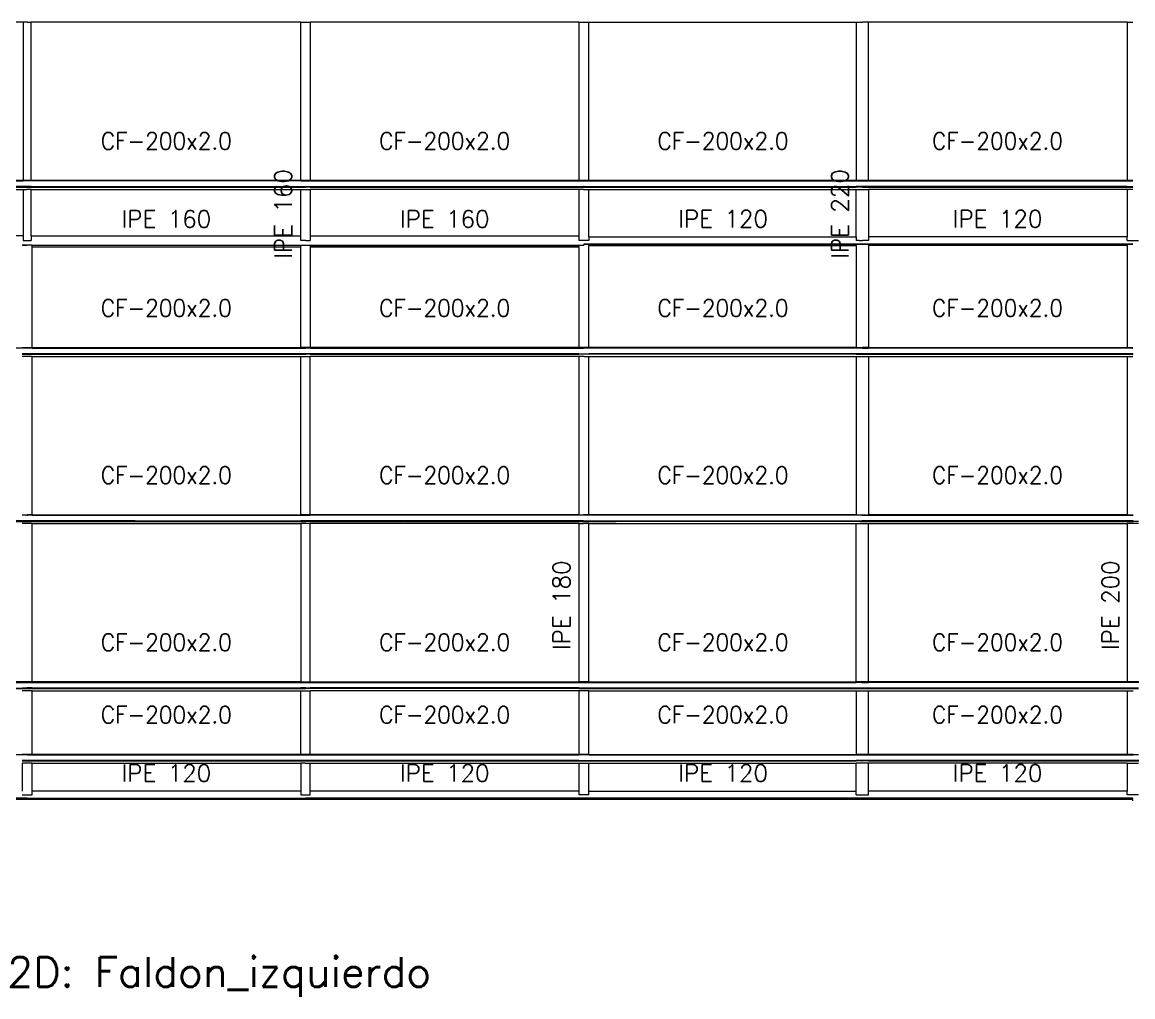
# Model space of a CAD drawing. Header units: millimetres. Extents: x 0 to 149, y -64 to 103.
# Drawn here: x 16.59 to 26.56, y 85.77 to 94.51 of the extents above; entities that cross this region are included whole.
import ezdxf
from ezdxf.enums import TextEntityAlignment as Align

# ---------------------------------------------------------------- set-up
doc = ezdxf.new("R2010")
doc.units = ezdxf.units.MM
for name, color, linetype, lineweight in [('BARRAS_DE_ACERO', 7, 'Continuous', 9), ('REFERENCIA_DE_LAS_BARRAS', 2, 'Continuous', 9), ('TITULOS', 9, 'Continuous', 0)]:
    doc.layers.add(name, color=color, linetype=linetype, lineweight=lineweight)
doc.styles.add('CYPETXT', font='romans__.ttf', dxfattribs={"height": 0.2})

msp = doc.modelspace()

# ---------------------------------------------------------------- linework, layer by layer
at = {"layer": 'BARRAS_DE_ACERO'}
for p, q in [((16.6323, 94.5133), (16.5935, 94.5133)), ((16.6323, 94.5133), (16.6665, 94.5133)), ((16.6665, 93.0922), (16.6665, 94.5133)), ((19.089, 94.5133), (16.6665, 94.5133)), ((19.089, 94.5133), (19.1325, 94.5133)), ((19.1325, 94.5133), (19.171, 94.5133)), ((21.5845, 94.5133), (21.5845, 93.0922)), ((21.5845, 94.5133), (21.6755, 94.5133)), ((21.6755, 94.5133), (24.075, 94.5133)), ((21.6755, 93.0922), (21.6755, 94.5133)), ((24.075, 94.5133), (24.075, 93.0922)), ((24.075, 94.5133), (24.133, 94.5133)), ((26.51, 94.5133), (24.185, 94.5133)), ((26.51, 94.5133), (26.5572, 94.5133)), ((26.51, 94.5133), (26.51, 93.0922)), ((16.5935, 93.0912), (11.812, 93.0912)), ((11.812, 93.0899), (16.5935, 93.0899)), ((16.5935, 93.092), (14.089, 93.092)), ((14.089, 93.0882), (16.5935, 93.0882)), ((16.5935, 93.0922), (16.6276, 93.0922)), ((16.5935, 93.092), (16.6276, 93.092)), ((16.6323, 93.0912), (16.5935, 93.0912)), ((19.1325, 93.0899), (16.5935, 93.0899)), ((19.089, 93.0882), (16.5935, 93.0882)), ((16.6665, 93.0922), (16.6276, 93.0922)), ((19.089, 93.092), (16.6276, 93.092)), ((19.089, 93.0912), (16.6323, 93.0912)), ((19.1325, 93.0922), (19.089, 93.0922)), ((19.089, 93.092), (19.1164, 93.092)), ((21.6065, 93.0912), (19.089, 93.0912)), ((19.089, 93.0882), (21.6242, 93.0882)), ((19.1325, 93.0922), (19.171, 93.0922)), ((21.5845, 93.0922), (19.171, 93.0922)), ((21.5845, 93.0922), (21.6273, 93.0922)), ((21.6199, 93.092), (21.5845, 93.092)), ((21.6266, 93.0912), (21.6065, 93.0912)), ((21.6199, 93.092), (21.6273, 93.092)), ((21.6272, 93.0882), (21.6242, 93.0882)), ((21.6255, 93.0899), (21.6272, 93.0899)), ((21.6266, 93.0912), (21.6272, 93.0912)), ((21.6272, 93.0912), (24.075, 93.0912)), ((21.6272, 93.0899), (21.6273, 93.0899)), ((21.6272, 93.0882), (21.6273, 93.0882)), ((21.6755, 93.0922), (21.6273, 93.0922)), ((21.6273, 93.092), (21.6755, 93.092)), ((21.6273, 93.0899), (24.075, 93.0899)), ((24.075, 93.0882), (21.6273, 93.0882)), ((24.075, 93.0922), (21.6755, 93.0922)), ((24.075, 93.092), (21.6755, 93.092)), ((24.133, 93.0922), (24.075, 93.0922)), ((24.075, 93.092), (24.133, 93.092)), ((24.1271, 93.0912), (24.075, 93.0912)), ((24.075, 93.0899), (24.133, 93.0899)), ((24.133, 93.0882), (24.075, 93.0882)), ((24.1271, 93.0912), (24.133, 93.0912)), ((24.185, 93.0922), (24.133, 93.0922)), ((24.133, 93.092), (24.1761, 93.092)), ((24.133, 93.0912), (24.185, 93.0912)), ((24.133, 93.0899), (24.185, 93.0899)), ((24.133, 93.0882), (24.185, 93.0882)), ((24.185, 93.092), (24.1761, 93.092)), ((24.185, 93.0922), (26.51, 93.0922)), ((26.51, 93.092), (24.185, 93.092)), ((24.185, 93.0912), (26.51, 93.0912)), ((26.51, 93.0899), (24.185, 93.0899)), ((24.185, 93.0882), (26.51, 93.0882)), ((26.5572, 93.0922), (26.51, 93.0922)), ((26.51, 93.092), (26.549, 93.092)), ((26.51, 93.0912), (26.5572, 93.0912)), ((26.51, 93.0899), (26.56, 93.0899)), ((26.5572, 93.0922), (26.56, 93.0922)), ((26.5572, 93.0912), (26.56, 93.0912)), ((11.78, 93.0325), (16.5935, 93.0325)), ((11.812, 93.0357), (16.5935, 93.0357)), ((11.812, 93.0341), (16.5935, 93.0341)), ((16.5935, 93.033), (11.812, 93.033)), ((16.5935, 93.0374), (14.089, 93.0374)), ((16.6276, 93.0374), (16.5935, 93.0374)), ((16.6276, 93.0357), (16.5935, 93.0357)), ((16.6276, 93.0341), (16.5935, 93.0341)), ((16.6276, 93.033), (16.5935, 93.033)), ((16.5935, 93.0325), (16.6276, 93.0325)), ((16.5935, 93.0133), (16.5935, 92.595)), ((16.5935, 93.0133), (16.6276, 93.0133)), ((16.6323, 93.0374), (16.6276, 93.0374)), ((16.8487, 93.0357), (16.6276, 93.0357)), ((16.6276, 93.0341), (19.1325, 93.0341)), ((16.6276, 93.033), (16.6665, 93.033)), ((19.171, 93.0325), (16.6276, 93.0325)), ((16.6665, 93.0133), (16.6276, 93.0133)), ((16.6665, 93.0374), (16.6323, 93.0374)), ((16.6665, 93.0133), (19.089, 93.0133)), ((16.6665, 92.595), (16.6665, 93.0133)), ((16.8487, 93.0357), (19.1325, 93.0357)), ((19.1376, 93.0357), (19.1325, 93.0357)), ((19.1376, 93.0341), (19.1325, 93.0341)), ((19.1376, 93.0357), (19.171, 93.0357)), ((19.171, 93.0341), (19.1376, 93.0341)), ((19.171, 93.033), (19.1706, 93.033)), ((21.6273, 93.0357), (19.171, 93.0357)), ((19.171, 93.0341), (21.6273, 93.0341)), ((19.171, 93.033), (21.5845, 93.033)), ((21.5856, 93.0325), (19.171, 93.0325)), ((21.5987, 93.033), (21.5845, 93.033)), ((21.5856, 93.0325), (21.6273, 93.0325)), ((21.6273, 93.033), (21.5987, 93.033)), ((21.6273, 93.0374), (21.6273, 93.0374)), ((21.6327, 93.0374), (21.6273, 93.0374)), ((21.6273, 93.0357), (21.6273, 93.0357)), ((21.6755, 93.0357), (21.6273, 93.0357)), ((21.6273, 93.0341), (21.6273, 93.0341)), ((21.6327, 93.0341), (21.6273, 93.0341)), ((21.6273, 93.033), (21.6273, 93.033)), ((21.6273, 93.033), (21.6755, 93.033)), ((21.6273, 93.0325), (21.6273, 93.0325)), ((21.6273, 93.0325), (24.075, 93.0325)), ((21.6273, 93.0133), (21.6273, 93.0133)), ((21.6327, 93.0374), (21.6755, 93.0374)), ((21.6755, 93.0374), (24.075, 93.0374)), ((21.6755, 93.0357), (24.075, 93.0357)), ((24.075, 93.033), (21.6755, 93.033)), ((21.6755, 92.586), (21.6755, 93.0133)), ((21.8112, 93.0341), (24.075, 93.0341)), ((24.133, 93.0374), (24.075, 93.0374)), ((24.075, 93.0357), (24.133, 93.0357)), ((24.133, 93.0341), (24.075, 93.0341)), ((24.133, 93.033), (24.075, 93.033)), ((24.133, 93.0325), (24.075, 93.0325)), ((24.075, 93.0133), (24.133, 93.0133)), ((24.185, 93.0374), (24.133, 93.0374)), ((24.185, 93.0357), (24.133, 93.0357)), ((24.185, 93.0341), (24.133, 93.0341)), ((24.185, 93.033), (24.133, 93.033)), ((24.133, 93.0133), (24.185, 93.0133)), ((26.51, 93.0374), (24.185, 93.0374)), ((26.5554, 93.0357), (24.185, 93.0357)), ((24.185, 93.0341), (26.5513, 93.0341)), ((25.8166, 93.033), (24.185, 93.033)), ((25.8166, 93.033), (26.51, 93.033)), ((26.51, 93.033), (26.5553, 93.033)), ((26.51, 93.0133), (26.51, 92.586)), ((26.56, 93.0133), (26.51, 93.0133)), ((26.5513, 93.0341), (26.5554, 93.0341)), ((26.5553, 93.033), (26.5576, 93.033)), ((26.5554, 93.0357), (26.56, 93.0357)), ((26.5572, 93.0325), (26.5597, 93.0325)), ((26.5597, 93.0325), (26.56, 93.0325)), ((16.6665, 92.595), (16.6665, 92.5542)), ((19.089, 92.5542), (19.089, 92.595)), ((19.171, 92.595), (21.5845, 92.595)), ((19.171, 92.595), (19.171, 92.5542)), ((21.5845, 92.595), (21.5845, 92.5542)), ((21.6755, 92.586), (21.6755, 92.5542)), ((24.075, 92.586), (24.075, 92.5542)), ((24.185, 92.586), (24.185, 92.5542)), ((26.51, 92.586), (24.185, 92.586)), ((26.51, 92.5542), (26.51, 92.586)), ((16.5869, 92.513), (16.5852, 92.513)), ((16.5854, 92.5134), (16.5855, 92.5134)), ((16.5854, 92.5134), (16.5854, 92.5134)), ((16.5855, 92.5134), (16.5856, 92.5134)), ((16.5855, 92.5134), (16.5855, 92.5134)), ((16.5856, 92.5134), (16.5856, 92.5134)), ((16.5856, 92.5134), (16.5856, 92.5134)), ((16.586, 92.5134), (16.5861, 92.5134)), ((16.586, 92.5134), (16.586, 92.5134)), ((16.586, 92.5134), (16.586, 92.5134)), ((16.5861, 92.5134), (16.5861, 92.5134)), ((16.5862, 92.5134), (16.5863, 92.5134)), ((16.5862, 92.5134), (16.5862, 92.5134)), ((16.5863, 92.5134), (16.5864, 92.5134)), ((16.5863, 92.5134), (16.5863, 92.5134)), ((16.5863, 92.5134), (16.5863, 92.5134)), ((16.5864, 92.5134), (16.5864, 92.5134)), ((16.5866, 92.5134), (16.5867, 92.5134)), ((16.5867, 92.5134), (16.5867, 92.5134)), ((16.5867, 92.5134), (16.5867, 92.5134)), ((16.5868, 92.5134), (16.5867, 92.5134)), ((16.5868, 92.5134), (16.5868, 92.5134)), ((16.587, 92.5134), (16.5869, 92.5134)), ((16.5876, 92.513), (16.5869, 92.513)), ((16.587, 92.5134), (16.5871, 92.5134)), ((16.587, 92.5134), (16.587, 92.5134)), ((16.587, 92.5134), (16.587, 92.5134)), ((16.5872, 92.5134), (16.5873, 92.5134)), ((16.5872, 92.5134), (16.5872, 92.5134)), ((16.5872, 92.5134), (16.5872, 92.5134)), ((16.5873, 92.5134), (16.5874, 92.5134)), ((16.5873, 92.5134), (16.5873, 92.5134)), ((16.5873, 92.5134), (16.5873, 92.5134)), ((16.5874, 92.5134), (16.5875, 92.5134)), ((16.5874, 92.5134), (16.5874, 92.5134)), ((16.5874, 92.5134), (16.5874, 92.5134)), ((16.5875, 92.5134), (16.5875, 92.5134)), ((16.5875, 92.5134), (16.5875, 92.5134)), ((16.5876, 92.5134), (16.5875, 92.5134)), ((16.5875, 92.5134), (16.5875, 92.5134)), ((16.6755, 92.513), (16.5876, 92.513)), ((16.63, 92.5134), (16.6273, 92.5134)), ((16.6755, 92.5134), (16.63, 92.5134)), ((16.6755, 92.5134), (19.089, 92.5134)), ((16.6755, 92.5126), (16.6755, 92.513)), ((16.6755, 92.5126), (19.089, 92.5126)), ((16.6755, 92.498), (16.6755, 92.5126)), ((19.1325, 92.5542), (19.089, 92.5542)), ((19.089, 92.5134), (19.1275, 92.5134)), ((19.089, 92.513), (19.171, 92.513)), ((19.1275, 92.5134), (21.63, 92.5134)), ((19.1325, 92.5542), (19.171, 92.5542)), ((19.171, 92.513), (19.171, 92.5126)), ((19.171, 92.5126), (19.171, 92.498)), ((19.171, 92.5126), (21.5845, 92.5126)), ((21.6755, 92.5542), (21.5845, 92.5542)), ((21.5845, 92.513), (21.6069, 92.513)), ((21.5845, 92.5126), (21.5845, 92.513)), ((21.5845, 92.4973), (21.5845, 91.5922)), ((21.63, 92.5223), (24.185, 92.5223)), ((21.63, 92.5223), (21.63, 92.522)), ((21.63, 92.522), (21.63, 92.5134)), ((21.6755, 92.522), (21.63, 92.522)), ((21.6755, 92.5217), (21.6755, 92.522)), ((24.075, 92.5217), (21.6755, 92.5217)), ((21.6755, 92.5109), (21.6755, 92.5217)), ((21.6755, 92.5103), (21.6755, 92.5109)), ((24.075, 92.5109), (21.6755, 92.5109)), ((21.6755, 92.5103), (24.075, 92.5103)), ((21.6755, 91.5922), (21.6755, 92.5103)), ((24.101, 92.5542), (24.075, 92.5542)), ((24.075, 92.5217), (24.075, 92.522)), ((24.185, 92.522), (24.075, 92.522)), ((24.075, 92.5103), (24.075, 91.5922)), ((24.101, 92.5542), (24.133, 92.5542)), ((24.185, 92.5542), (24.133, 92.5542)), ((26.56, 92.5223), (24.185, 92.5223)), ((24.185, 92.522), (24.185, 92.5217)), ((24.185, 92.5109), (24.185, 92.5103)), ((26.51, 92.5109), (24.185, 92.5109)), ((26.51, 92.5542), (26.61, 92.5542)), ((26.51, 92.522), (26.51, 92.5217)), ((26.51, 92.522), (26.56, 92.522)), ((26.51, 92.5217), (26.51, 92.5109)), ((26.51, 92.5103), (26.51, 91.5922)), ((14.1325, 91.5899), (16.6327, 91.5899)), ((16.5845, 91.592), (19.089, 91.592)), ((19.089, 91.5899), (16.6327, 91.5899)), ((19.1325, 91.5922), (19.089, 91.5922)), ((19.089, 91.592), (19.1325, 91.592)), ((19.089, 91.5899), (19.1275, 91.5899)), ((19.1275, 91.5899), (19.1325, 91.5899)), ((19.171, 91.5922), (19.1325, 91.5922)), ((19.1644, 91.592), (19.1325, 91.592)), ((19.1325, 91.5912), (19.171, 91.5912)), ((19.171, 91.5899), (19.1325, 91.5899)), ((19.171, 91.5882), (19.1325, 91.5882)), ((21.5845, 91.5922), (19.171, 91.5922)), ((21.6273, 91.5912), (19.171, 91.5912)), ((19.171, 91.5899), (21.6255, 91.5899)), ((19.171, 91.5882), (21.6273, 91.5882)), ((21.6273, 91.5922), (21.5845, 91.5922)), ((21.5845, 91.592), (21.62, 91.592)), ((21.62, 91.592), (21.6327, 91.592)), ((21.6255, 91.5899), (21.6273, 91.5899)), ((21.6273, 91.5922), (21.6327, 91.5922)), ((21.6273, 91.5912), (21.6327, 91.5912)), ((21.6273, 91.5899), (21.6327, 91.5899)), ((21.6327, 91.5882), (21.6273, 91.5882)), ((21.6755, 91.5922), (21.6327, 91.5922)), ((21.6755, 91.5899), (21.6327, 91.5899)), ((21.6755, 91.5882), (21.6327, 91.5882)), ((24.075, 91.5922), (21.6755, 91.5922)), ((21.6755, 91.592), (24.075, 91.592)), ((24.075, 91.5899), (21.6755, 91.5899)), ((24.075, 91.5882), (21.6755, 91.5882)), ((24.075, 91.5922), (24.133, 91.5922)), ((24.075, 91.592), (24.133, 91.592)), ((24.075, 91.5912), (24.133, 91.5912)), ((24.075, 91.5899), (24.133, 91.5899)), ((24.133, 91.5882), (24.075, 91.5882)), ((24.185, 91.5922), (24.133, 91.5922)), ((24.185, 91.5912), (24.133, 91.5912)), ((24.185, 91.5899), (24.133, 91.5899)), ((24.133, 91.5882), (24.185, 91.5882)), ((24.185, 91.5922), (26.51, 91.5922)), ((26.5522, 91.5912), (24.185, 91.5912)), ((26.56, 91.5899), (24.185, 91.5899)), ((26.5572, 91.5882), (24.185, 91.5882)), ((26.51, 91.5922), (26.5572, 91.5922)), ((26.51, 91.592), (26.5533, 91.592)), ((26.56, 91.5912), (26.5522, 91.5912)), ((26.56, 91.592), (26.5533, 91.592)), ((26.5572, 91.5922), (26.56, 91.5922)), ((26.5572, 91.5882), (26.56, 91.5882)), ((16.5845, 91.5357), (16.6273, 91.5357)), ((16.5845, 91.5341), (16.6755, 91.5341)), ((16.5845, 91.533), (16.6273, 91.533)), ((16.5845, 91.5325), (19.1325, 91.5325)), ((21.5845, 91.533), (16.6273, 91.533)), ((16.6755, 91.5357), (16.8487, 91.5357)), ((16.6755, 91.5341), (19.089, 91.5341)), ((16.8487, 91.5357), (19.089, 91.5357)), ((21.5845, 91.5357), (19.089, 91.5357)), ((19.089, 91.5341), (19.0891, 91.5341)), ((24.075, 91.5341), (19.0891, 91.5341)), ((19.171, 91.5325), (19.1325, 91.5325)), ((19.1325, 91.5133), (19.171, 91.5133)), ((19.171, 91.5325), (21.5845, 91.5325)), ((19.171, 90.0922), (19.171, 91.5133)), ((21.5845, 91.5133), (19.171, 91.5133)), ((21.5845, 91.5374), (21.6327, 91.5374)), ((21.5845, 91.5357), (21.6755, 91.5357)), ((24.075, 91.533), (21.5845, 91.533)), ((24.075, 91.5325), (21.5845, 91.5325)), ((21.6327, 91.5374), (21.6741, 91.5374)), ((21.6327, 91.5133), (21.6755, 91.5133)), ((24.075, 91.5357), (21.6755, 91.5357)), ((24.133, 91.5374), (24.075, 91.5374)), ((24.075, 91.5357), (24.133, 91.5357)), ((24.075, 91.5341), (24.133, 91.5341)), ((24.075, 91.5325), (24.133, 91.5325)), ((24.075, 91.5133), (24.075, 90.0922)), ((24.185, 91.5374), (24.133, 91.5374)), ((24.185, 91.5357), (24.133, 91.5357)), ((24.185, 91.5341), (24.133, 91.5341)), ((24.133, 91.5325), (24.185, 91.5325)), ((26.5594, 91.5374), (24.185, 91.5374)), ((26.51, 91.5357), (24.185, 91.5357)), ((26.51, 91.5341), (24.185, 91.5341)), ((26.51, 91.533), (24.185, 91.533)), ((24.185, 91.5325), (26.5112, 91.5325)), ((24.185, 91.5133), (24.185, 90.0922)), ((24.185, 91.5133), (26.51, 91.5133)), ((26.5571, 91.5357), (26.51, 91.5357)), ((26.51, 91.5341), (26.5306, 91.5341)), ((26.51, 91.533), (26.5116, 91.533)), ((26.51, 91.5133), (26.5572, 91.5133)), ((26.5112, 91.5325), (26.56, 91.5325)), ((26.5306, 91.5341), (26.56, 91.5341)), ((26.5571, 91.5357), (26.5572, 91.5357)), ((26.56, 91.5133), (26.5572, 91.5133)), ((26.5594, 91.5374), (26.56, 91.5374)), ((16.5845, 90.0922), (16.6327, 90.0922)), ((16.5845, 90.092), (16.6327, 90.092)), ((16.5845, 90.0912), (16.6327, 90.0912)), ((16.6273, 90.0899), (16.5845, 90.0899)), ((16.6273, 90.0882), (16.5845, 90.0882)), ((16.6273, 90.0899), (16.6327, 90.0899)), ((16.6755, 90.0922), (16.6327, 90.0922)), ((16.6327, 90.092), (16.6755, 90.092)), ((16.6755, 90.0912), (16.6327, 90.0912)), ((16.6755, 90.0899), (16.6327, 90.0899)), ((16.6755, 90.092), (19.089, 90.092)), ((16.6755, 90.0912), (19.126, 90.0912)), ((16.6755, 90.0899), (19.1325, 90.0899)), ((16.6755, 90.0882), (19.089, 90.0882)), ((19.1325, 90.0922), (19.089, 90.0922)), ((19.089, 90.092), (19.1325, 90.092)), ((19.1325, 90.0882), (19.089, 90.0882)), ((19.1325, 90.0912), (19.126, 90.0912)), ((19.1325, 90.0922), (19.171, 90.0922)), ((19.171, 90.092), (19.1325, 90.092)), ((19.171, 90.0912), (19.1325, 90.0912)), ((19.1325, 90.0899), (19.171, 90.0899)), ((19.1325, 90.0882), (19.171, 90.0882)), ((21.5845, 90.0922), (19.171, 90.0922)), ((19.171, 90.092), (21.5845, 90.092)), ((19.171, 90.0912), (21.6267, 90.0912)), ((21.6327, 90.0899), (19.171, 90.0899)), ((21.5845, 90.0882), (19.171, 90.0882)), ((21.5845, 90.0922), (21.6755, 90.0922)), ((21.5845, 90.092), (21.6329, 90.092)), ((24.075, 90.0912), (21.6267, 90.0912)), ((24.075, 90.0899), (21.6327, 90.0899)), ((21.6329, 90.092), (24.075, 90.092)), ((24.075, 90.0922), (21.6755, 90.0922)), ((24.075, 90.0922), (24.1271, 90.0922)), ((24.075, 90.0912), (26.5628, 90.0912)), ((24.1271, 90.0899), (24.075, 90.0899)), ((24.1271, 90.0899), (26.5628, 90.0899)), ((24.1271, 90.0882), (24.133, 90.0882)), ((24.133, 90.092), (24.185, 90.092)), ((24.133, 90.0882), (26.51, 90.0882)), ((24.185, 90.092), (26.5572, 90.092)), ((26.51, 90.0922), (26.5628, 90.0922)), ((26.5628, 90.0882), (26.51, 90.0882)), ((26.5572, 90.092), (26.5628, 90.092)), ((14.1275, 90.033), (16.6755, 90.033)), ((14.171, 90.0357), (19.089, 90.0357)), ((19.1325, 90.0341), (14.171, 90.0341)), ((17.6004, 90.0374), (15.1004, 90.0374)), ((16.6755, 90.0133), (16.5845, 90.0133)), ((16.6273, 90.0325), (19.1325, 90.0325)), ((16.6755, 90.033), (19.1325, 90.033)), ((16.6755, 88.5922), (16.6755, 90.0133)), ((16.6755, 90.0133), (19.089, 90.0133)), ((17.6004, 90.0374), (19.089, 90.0374)), ((19.1275, 90.0374), (19.089, 90.0374)), ((19.089, 90.0133), (19.089, 88.5922)), ((19.171, 90.0133), (19.089, 90.0133)), ((19.1325, 90.0374), (19.1275, 90.0374)), ((19.171, 90.0374), (19.1325, 90.0374)), ((19.1325, 90.0357), (19.171, 90.0357)), ((19.171, 90.0341), (19.1325, 90.0341)), ((19.171, 90.033), (19.1325, 90.033)), ((19.171, 90.0325), (19.1325, 90.0325)), ((21.5845, 90.0374), (19.171, 90.0374)), ((21.5845, 90.0357), (19.171, 90.0357)), ((19.171, 90.0341), (21.605, 90.0341)), ((19.8994, 90.033), (19.171, 90.033)), ((19.171, 90.0325), (20.0118, 90.0325)), ((21.5845, 90.0133), (19.171, 90.0133)), ((20.2176, 90.033), (19.8994, 90.033)), ((20.0136, 90.0325), (20.0118, 90.0325)), ((20.016, 90.0325), (20.0136, 90.0325)), ((20.0185, 90.0325), (20.016, 90.0325)), ((20.043, 90.0325), (20.2065, 90.0325)), ((20.2065, 90.0325), (20.2102, 90.0325)), ((20.2102, 90.0325), (20.2124, 90.0325)), ((20.2124, 90.0325), (20.2303, 90.0325)), ((20.2176, 90.033), (21.0724, 90.033)), ((20.231, 90.0325), (20.2303, 90.0325)), ((20.231, 90.0325), (20.2341, 90.0325)), ((20.2341, 90.0325), (20.2371, 90.0325)), ((20.2577, 90.0325), (20.2523, 90.0325)), ((20.2577, 90.0325), (20.2584, 90.0325)), ((20.2584, 90.0325), (20.2611, 90.0325)), ((20.2611, 90.0325), (20.2643, 90.0325)), ((20.2732, 90.0325), (20.2708, 90.0325)), ((20.2921, 90.0325), (20.2929, 90.0325)), ((20.2961, 90.0325), (20.2929, 90.0325)), ((20.2985, 90.0325), (20.2961, 90.0325)), ((20.2993, 90.0325), (20.2985, 90.0325)), ((20.3025, 90.0325), (20.2993, 90.0325)), ((20.3081, 90.0325), (20.3025, 90.0325)), ((20.3089, 90.0325), (20.3081, 90.0325)), ((20.3114, 90.0325), (20.3089, 90.0325)), ((20.3114, 90.0325), (20.3146, 90.0325)), ((20.3146, 90.0325), (20.3178, 90.0325)), ((20.3178, 90.0325), (20.3441, 90.0325)), ((20.5731, 90.0325), (20.3441, 90.0325)), ((20.575, 90.0325), (20.5731, 90.0325)), ((20.575, 90.0325), (20.5971, 90.0325)), ((20.5971, 90.0325), (20.599, 90.0325)), ((20.599, 90.0325), (20.6214, 90.0325)), ((20.6233, 90.0325), (20.6214, 90.0325)), ((20.6461, 90.0325), (20.6233, 90.0325)), ((20.6733, 90.0325), (20.6713, 90.0325)), ((20.7783, 90.0325), (20.7762, 90.0325)), ((20.8335, 90.0325), (20.7783, 90.0325)), ((20.8906, 90.0325), (21.9205, 90.0325)), ((21.6159, 90.033), (21.0724, 90.033)), ((21.6273, 90.0374), (21.5845, 90.0374)), ((21.5845, 90.0133), (21.5845, 88.5922)), ((21.5845, 90.0133), (21.6273, 90.0133)), ((21.6273, 90.0341), (21.605, 90.0341)), ((21.6159, 90.033), (21.6273, 90.033)), ((21.6273, 90.0374), (24.1271, 90.0374)), ((21.6327, 90.033), (21.6273, 90.033)), ((24.1094, 90.033), (21.6327, 90.033)), ((21.6755, 90.0133), (24.075, 90.0133)), ((24.075, 90.0133), (24.1271, 90.0133)), ((26.5628, 90.0357), (24.0763, 90.0357)), ((24.1094, 90.033), (26.5628, 90.033)), ((24.185, 88.5922), (24.185, 90.0133)), ((26.5628, 90.0374), (26.51, 90.0374)), ((26.51, 90.0133), (26.51, 88.5922)), ((26.61, 90.0133), (26.51, 90.0133)), ((21.6273, 88.5899), (11.78, 88.5899)), ((16.6755, 88.592), (14.1275, 88.592)), ((19.089, 88.5912), (14.171, 88.5912)), ((16.6755, 88.592), (21.5845, 88.592)), ((21.6251, 88.5912), (19.089, 88.5912)), ((19.171, 88.5922), (21.5845, 88.5922)), ((21.6273, 88.5922), (21.5845, 88.5922)), ((21.6238, 88.592), (21.5845, 88.592)), ((21.6238, 88.592), (21.627, 88.592)), ((21.6251, 88.5912), (21.6273, 88.5912)), ((21.6273, 88.592), (21.627, 88.592)), ((21.6273, 88.592), (21.6282, 88.592)), ((21.6273, 88.5912), (21.6279, 88.5912)), ((24.075, 88.5899), (21.6273, 88.5899)), ((21.6279, 88.5912), (21.6755, 88.5912)), ((21.6755, 88.592), (21.6282, 88.592)), ((21.6755, 88.592), (24.075, 88.592)), ((26.51, 88.5912), (21.6755, 88.5912)), ((24.185, 88.5922), (24.075, 88.5922)), ((26.5491, 88.592), (24.075, 88.592)), ((26.5436, 88.5899), (24.075, 88.5899)), ((24.075, 88.5882), (24.0751, 88.5882)), ((24.1271, 88.5882), (24.0751, 88.5882)), ((24.1271, 88.5882), (24.185, 88.5882)), ((24.185, 88.5922), (26.51, 88.5922)), ((39.3131, 88.5882), (24.185, 88.5882)), ((26.61, 88.5922), (26.51, 88.5922)), ((26.51, 88.5912), (30.8189, 88.5912)), ((26.5436, 88.5899), (34.9925, 88.5899)), ((26.5491, 88.592), (26.61, 88.592)), ((11.8165, 88.5325), (16.6755, 88.5325)), ((14.1275, 88.5357), (16.6327, 88.5357)), ((14.171, 88.5341), (19.1331, 88.5341)), ((16.5845, 88.5374), (16.6273, 88.5374)), ((16.6327, 88.5374), (16.6273, 88.5374)), ((16.6754, 88.5374), (16.6327, 88.5374)), ((19.089, 88.5357), (16.6327, 88.5357)), ((16.6754, 88.5374), (19.089, 88.5374)), ((19.089, 88.5325), (16.6755, 88.5325)), ((16.6755, 88.5133), (19.089, 88.5133)), ((19.1325, 88.5374), (19.089, 88.5374)), ((19.089, 88.5325), (19.1275, 88.5325)), ((19.089, 88.5133), (19.1275, 88.5133)), ((19.089, 87.9418), (19.089, 88.5133)), ((19.1325, 88.5325), (19.1275, 88.5325)), ((19.1275, 88.5133), (19.171, 88.5133)), ((19.1325, 88.5374), (19.171, 88.5374)), ((19.1325, 88.5357), (19.171, 88.5357)), ((19.171, 88.5325), (19.1325, 88.5325)), ((21.5849, 88.5341), (19.1331, 88.5341)), ((21.5845, 88.533), (19.1331, 88.533)), ((21.5845, 88.5374), (19.171, 88.5374)), ((21.5849, 88.5357), (19.171, 88.5357)), ((21.6273, 88.5325), (19.171, 88.5325)), ((21.5845, 88.5133), (19.171, 88.5133)), ((19.171, 87.9418), (19.171, 88.5133)), ((21.5845, 88.5374), (21.6755, 88.5374)), ((21.5845, 88.533), (21.6327, 88.533)), ((21.5845, 88.5133), (21.5845, 87.9418)), ((21.6327, 88.5133), (21.5845, 88.5133)), ((21.6327, 88.5357), (21.5849, 88.5357)), ((21.5849, 88.5341), (21.6327, 88.5341)), ((21.6327, 88.5325), (21.6273, 88.5325)), ((21.6327, 88.5357), (21.6755, 88.5357)), ((21.6327, 88.5341), (21.6755, 88.5341)), ((21.6327, 88.533), (21.6755, 88.533)), ((21.6327, 88.5325), (21.6755, 88.5325)), ((21.6755, 88.5374), (24.075, 88.5374)), ((26.5628, 88.5357), (21.6755, 88.5357)), ((21.6755, 88.5341), (26.5628, 88.5341)), ((21.6755, 88.533), (26.5628, 88.533)), ((21.6755, 88.5133), (24.075, 88.5133)), ((24.075, 88.5374), (26.61, 88.5374)), ((24.075, 88.5133), (24.185, 88.5133)), ((24.075, 88.5133), (24.075, 87.9418)), ((26.51, 88.5133), (26.5628, 88.5133)), ((11.8165, 87.9395), (16.6327, 87.9395)), ((16.5845, 87.9418), (16.6327, 87.9418)), ((16.6327, 87.9417), (16.5845, 87.9417)), ((16.6327, 87.9378), (16.5845, 87.9378)), ((16.5845, 87.8871), (17.604, 87.8871)), ((19.0891, 87.8853), (16.5845, 87.8853)), ((16.5845, 87.8838), (19.089, 87.8838)), ((19.089, 87.8821), (16.5845, 87.8821)), ((16.6327, 87.9417), (16.6327, 87.9417)), ((16.6755, 87.9417), (16.6327, 87.9417)), ((16.6327, 87.9408), (16.6755, 87.9408)), ((16.6327, 87.9395), (16.6327, 87.9395)), ((16.6327, 87.9395), (16.6755, 87.9395)), ((16.6327, 87.9378), (16.6327, 87.9378)), ((16.6327, 87.9378), (16.6755, 87.9378)), ((19.1274, 87.9417), (16.6755, 87.9417)), ((21.5845, 87.9395), (16.6755, 87.9395)), ((16.6755, 87.9378), (21.5845, 87.9378)), ((19.089, 87.8838), (19.0891, 87.8838)), ((19.1275, 87.8821), (19.089, 87.8821)), ((19.171, 87.8853), (19.0891, 87.8853)), ((19.0892, 87.8838), (19.0891, 87.8838)), ((19.0892, 87.8838), (21.6273, 87.8838)), ((19.1154, 87.8826), (19.1275, 87.8826)), ((19.1274, 87.9417), (21.5845, 87.9417)), ((19.171, 87.8826), (19.1275, 87.8826)), ((20.0132, 87.8821), (19.1275, 87.8821)), ((21.5845, 87.9418), (19.171, 87.9418)), ((21.5845, 87.8853), (19.171, 87.8853)), ((19.9007, 87.8826), (19.171, 87.8826)), ((19.9007, 87.8826), (20.3069, 87.8826)), ((20.0132, 87.8821), (20.0151, 87.8821)), ((20.0151, 87.8821), (20.0175, 87.8821)), ((20.0199, 87.8821), (20.0175, 87.8821)), ((20.0199, 87.8821), (20.0223, 87.8821)), ((20.0248, 87.8821), (20.0223, 87.8821)), ((20.0272, 87.8821), (20.0248, 87.8821)), ((20.0296, 87.8821), (20.0272, 87.8821)), ((20.0321, 87.8821), (20.0296, 87.8821)), ((20.0345, 87.8821), (20.0321, 87.8821)), ((20.037, 87.8821), (20.0345, 87.8821)), ((20.0395, 87.8821), (20.037, 87.8821)), ((20.0445, 87.8821), (20.0395, 87.8821)), ((20.1854, 87.8821), (20.0445, 87.8821)), ((20.1854, 87.8821), (20.1904, 87.8821)), ((20.1933, 87.8821), (20.1904, 87.8821)), ((20.1962, 87.8821), (20.1933, 87.8821)), ((20.1962, 87.8821), (20.1991, 87.8821)), ((20.1991, 87.8821), (20.2021, 87.8821)), ((20.205, 87.8821), (20.2021, 87.8821)), ((20.2079, 87.8821), (20.205, 87.8821)), ((20.2079, 87.8821), (20.2109, 87.8821)), ((20.2109, 87.8821), (20.2138, 87.8821)), ((20.2138, 87.8821), (20.2168, 87.8821)), ((20.2198, 87.8821), (20.2168, 87.8821)), ((20.2227, 87.8821), (20.2198, 87.8821)), ((20.2257, 87.8821), (20.2227, 87.8821)), ((20.2257, 87.8821), (20.2317, 87.8821)), ((20.2317, 87.8821), (20.2354, 87.8821)), ((20.2354, 87.8821), (20.2438, 87.8821)), ((20.2438, 87.8821), (20.2468, 87.8821)), ((20.2468, 87.8821), (20.2499, 87.8821)), ((20.2499, 87.8821), (20.253, 87.8821)), ((20.2622, 87.8821), (20.2591, 87.8821)), ((20.2622, 87.8821), (20.2653, 87.8821)), ((20.2684, 87.8821), (20.2653, 87.8821)), ((20.2715, 87.8821), (20.2684, 87.8821)), ((20.2715, 87.8821), (20.2746, 87.8821)), ((20.2746, 87.8821), (20.2777, 87.8821)), ((20.2777, 87.8821), (20.2809, 87.8821)), ((20.2809, 87.8821), (20.284, 87.8821)), ((20.284, 87.8821), (20.303, 87.8821)), ((20.924, 87.8826), (20.3069, 87.8826)), ((20.3232, 87.8821), (20.3095, 87.8821)), ((20.3232, 87.8821), (20.3291, 87.8821)), ((20.3322, 87.8821), (20.3291, 87.8821)), ((20.3322, 87.8821), (20.3355, 87.8821)), ((20.3355, 87.8821), (20.3388, 87.8821)), ((20.3421, 87.8821), (20.3388, 87.8821)), ((20.3454, 87.8821), (20.3421, 87.8821)), ((20.3462, 87.8821), (20.3454, 87.8821)), ((20.3462, 87.8821), (20.5744, 87.8821)), ((20.5763, 87.8821), (20.5744, 87.8821)), ((20.5763, 87.8821), (20.5983, 87.8821)), ((20.9111, 87.8821), (20.882, 87.8821)), ((20.9506, 87.8821), (20.9111, 87.8821)), ((20.924, 87.8826), (21.5845, 87.8826)), ((20.9506, 87.8821), (20.9808, 87.8821)), ((21.5845, 87.8821), (20.9808, 87.8821)), ((21.6327, 87.9418), (21.5845, 87.9418)), ((21.5845, 87.9417), (21.6327, 87.9417)), ((21.6327, 87.9395), (21.5845, 87.9395)), ((21.6327, 87.9378), (21.5845, 87.9378)), ((21.5845, 87.8871), (21.6273, 87.8871)), ((21.5845, 87.8853), (21.6273, 87.8853)), ((21.5845, 87.8826), (21.6753, 87.8826)), ((21.6273, 87.8821), (21.5845, 87.8821)), ((21.6273, 87.8871), (21.6327, 87.8871)), ((21.6273, 87.8853), (24.075, 87.8853)), ((21.6273, 87.8838), (21.6274, 87.8838)), ((21.6273, 87.8821), (21.6651, 87.8821)), ((21.6327, 87.8838), (21.6274, 87.8838)), ((21.6755, 87.9418), (21.6327, 87.9418)), ((21.6327, 87.9417), (21.6327, 87.9417)), ((21.6755, 87.9417), (21.6327, 87.9417)), ((21.6755, 87.9408), (21.6327, 87.9408)), ((21.6755, 87.9395), (21.6327, 87.9395)), ((21.6755, 87.9378), (21.6327, 87.9378)), ((21.6327, 87.8871), (25.0771, 87.8871)), ((21.6327, 87.8838), (21.6755, 87.8838)), ((21.6651, 87.8821), (21.6753, 87.8821)), ((21.6753, 87.8826), (21.6755, 87.8826)), ((21.6755, 87.8821), (21.6753, 87.8821)), ((21.6755, 87.9418), (24.075, 87.9418)), ((21.6755, 87.9417), (26.5628, 87.9417)), ((21.6755, 87.9408), (26.5628, 87.9408)), ((21.6755, 87.9378), (26.5628, 87.9378)), ((21.6755, 87.8838), (24.075, 87.8838)), ((24.133, 87.8826), (21.6755, 87.8826)), ((24.185, 87.8821), (21.6755, 87.8821)), ((26.51, 87.8853), (24.075, 87.8853)), ((24.075, 87.8838), (24.0753, 87.8838)), ((24.1271, 87.8838), (24.0753, 87.8838)), ((24.1271, 87.8838), (24.133, 87.8838)), ((24.185, 87.8838), (24.133, 87.8838)), ((24.185, 87.8826), (24.133, 87.8826)), ((26.3095, 87.8826), (24.185, 87.8826)), ((24.185, 87.8821), (25.7935, 87.8821)), ((26.5628, 87.8871), (25.0771, 87.8871)), ((26.2501, 87.8821), (26.51, 87.8821)), ((26.3095, 87.8826), (26.51, 87.8826)), ((26.5628, 87.9418), (26.51, 87.9418)), ((30.8133, 87.8853), (26.51, 87.8853)), ((26.5572, 87.8826), (26.51, 87.8826)), ((33.5194, 87.8821), (26.51, 87.8821)), ((26.5572, 87.8826), (26.61, 87.8826)), ((16.6755, 87.8629), (19.089, 87.8629)), ((19.1275, 87.8629), (19.171, 87.8629)), ((19.171, 87.6108), (19.171, 87.8629)), ((19.171, 87.8629), (21.5845, 87.8629)), ((21.5845, 87.8629), (21.5845, 87.6108)), ((21.5845, 87.8629), (21.6755, 87.8629)), ((21.6755, 87.8629), (24.075, 87.8629)), ((24.185, 87.8629), (24.075, 87.8629)), ((26.51, 87.8629), (24.185, 87.8629)), ((24.185, 87.6108), (24.185, 87.8629)), ((26.51, 87.8629), (26.51, 87.6108)), ((26.51, 87.8629), (26.61, 87.8629)), ((19.089, 87.6108), (19.089, 87.579)), ((21.5845, 87.6108), (19.171, 87.6108)), ((21.5845, 87.6108), (21.5845, 87.579)), ((21.6755, 87.579), (21.5845, 87.579)), ((24.075, 87.579), (24.075, 87.6108)), ((26.51, 87.6108), (24.185, 87.6108)), ((26.51, 87.579), (26.51, 87.6108)), ((26.61, 87.579), (26.51, 87.579)), ((16.63, 87.5471), (19.13, 87.5471)), ((21.63, 87.5471), (19.13, 87.5471)), ((24.13, 87.5471), (21.63, 87.5471))]:
    msp.add_line(p, q, dxfattribs=at)
for points in [[(16.5935, 94.5133), (14.171, 94.5133), (14.171, 93.0922)], [(16.5935, 94.5133), (16.5935, 93.0922), (14.171, 93.0922)], [(16.6665, 93.0922), (19.089, 93.0922), (19.089, 94.5133)], [(21.5845, 94.5133), (19.171, 94.5133), (19.171, 93.0922)], [(24.185, 93.0922), (24.185, 94.5133), (24.133, 94.5133)], [(26.5572, 94.5133), (26.56, 94.5133), (26.56, 94.5133)], [(19.1164, 93.092), (19.1325, 93.092), (21.5845, 93.092)], [(19.1325, 93.0899), (19.171, 93.0899), (21.6255, 93.0899)], [(26.56, 93.0899), (26.56, 93.0895), (26.56, 93.0882), (26.51, 93.0882)], [(26.56, 93.0919), (26.56, 93.092), (26.549, 93.092)], [(14.089, 92.595), (14.089, 93.0133), (14.1325, 93.0133), (14.171, 93.0133), (16.5935, 93.0133)], [(16.6665, 93.0374), (19.1325, 93.0374), (21.6273, 93.0374)], [(19.1706, 93.033), (19.1325, 93.033), (16.6665, 93.033)], [(16.6665, 92.595), (19.089, 92.595), (19.089, 93.0133), (19.1325, 93.0133), (19.171, 93.0133)], [(21.5845, 93.0133), (19.171, 93.0133), (19.171, 92.595)], [(21.6273, 93.0133), (21.5845, 93.0133), (21.5845, 92.595)], [(21.6273, 93.0133), (21.6755, 93.0133), (24.075, 93.0133)], [(21.6327, 93.0341), (21.6753, 93.0341), (21.6755, 93.0341), (21.8112, 93.0341)], [(21.6755, 92.586), (24.075, 92.586), (24.075, 93.0133)], [(24.133, 93.0325), (24.185, 93.0325), (26.5572, 93.0325)], [(26.51, 93.0133), (24.185, 93.0133), (24.185, 92.586)], [(26.51, 93.0374), (26.56, 93.0374), (26.56, 93.0379)], [(26.5554, 93.0341), (26.56, 93.0341), (26.56, 93.0343), (26.56, 93.0357)], [(26.5576, 93.033), (26.56, 93.033), (26.56, 93.0341)], [(16.5935, 92.595), (14.171, 92.595), (14.171, 92.5542)], [(16.5935, 92.595), (16.5935, 92.5542), (16.6665, 92.5542)], [(16.5845, 91.5922), (16.6755, 91.5922), (16.6755, 92.4973)], [(16.586, 92.5134), (16.5859, 92.5134), (16.5859, 92.5134), (16.5858, 92.5134), (16.5858, 92.5134), (16.5858, 92.5134), (16.5857, 92.5134), (16.5857, 92.5134), (16.5856, 92.5134)], [(16.5862, 92.5134), (16.5861, 92.5134), (16.5861, 92.5134)], [(16.5866, 92.5134), (16.5866, 92.5134), (16.5865, 92.5134), (16.5865, 92.5134), (16.5865, 92.5134), (16.5864, 92.5134)], [(16.5869, 92.5134), (16.5869, 92.5134), (16.5868, 92.5134)], [(16.5872, 92.5134), (16.5872, 92.5134), (16.5871, 92.5134), (16.5871, 92.5134)], [(16.5876, 92.5134), (16.5876, 92.5134), (16.6273, 92.5134)], [(16.6755, 92.4973), (16.6755, 92.498), (19.089, 92.498), (19.089, 92.5126), (19.089, 92.513)], [(16.6755, 92.4973), (19.089, 92.4973), (19.089, 92.498)], [(16.6755, 91.5922), (19.089, 91.5922), (19.089, 92.4973)], [(19.171, 92.4973), (19.171, 92.498), (21.5845, 92.498), (21.5845, 92.5126)], [(21.5845, 92.498), (21.5845, 92.4973), (19.171, 92.4973), (19.171, 91.5922)], [(21.6069, 92.513), (21.63, 92.513), (21.63, 92.5134)], [(24.075, 92.5103), (24.075, 92.5109), (24.075, 92.5217)], [(26.51, 92.5217), (24.185, 92.5217), (24.185, 92.5109)], [(26.51, 92.5109), (26.51, 92.5103), (24.185, 92.5103), (24.185, 91.5922)], [(14.1666, 91.5912), (16.5845, 91.5912), (19.089, 91.5912), (19.1325, 91.5912)], [(16.6755, 91.5882), (16.6273, 91.5882), (16.5845, 91.5882)], [(16.6755, 91.5882), (19.089, 91.5882), (19.1325, 91.5882)], [(19.1644, 91.592), (19.171, 91.592), (21.5845, 91.592)], [(21.6327, 91.592), (21.6356, 91.592), (21.6755, 91.592)], [(24.075, 91.5912), (21.6755, 91.5912), (21.6327, 91.5912)], [(26.51, 91.592), (24.185, 91.592), (24.133, 91.592)], [(19.089, 91.5374), (16.6327, 91.5374), (16.6273, 91.5374), (16.5845, 91.5374)], [(16.6327, 91.5133), (16.6273, 91.5133), (16.5845, 91.5133)], [(16.6273, 91.5357), (16.6327, 91.5357), (16.6755, 91.5357)], [(16.6755, 90.0922), (16.6755, 91.5133), (16.6327, 91.5133)], [(16.6755, 91.5133), (19.089, 91.5133), (19.1325, 91.5133)], [(16.6755, 90.0922), (19.089, 90.0922), (19.089, 91.5133)], [(21.5845, 91.5374), (19.1275, 91.5374), (19.089, 91.5374)], [(21.6327, 91.5133), (21.5845, 91.5133), (21.5845, 90.0922)], [(24.075, 91.5374), (21.6755, 91.5374), (21.6741, 91.5374)], [(21.6755, 90.0922), (21.6755, 91.5133), (24.075, 91.5133)], [(24.075, 91.533), (24.133, 91.533), (24.185, 91.533)], [(24.075, 91.5133), (24.133, 91.5133), (24.185, 91.5133)], [(26.51, 91.5133), (26.51, 90.0922), (24.185, 90.0922)], [(26.56, 91.5357), (26.56, 91.5343), (26.56, 91.5341), (26.56, 91.533), (26.56, 91.533), (26.5116, 91.533)], [(26.5572, 91.5357), (26.56, 91.5357), (26.56, 91.536)], [(16.6755, 90.0882), (16.6327, 90.0882), (16.6273, 90.0882)], [(24.1271, 90.0882), (24.075, 90.0882), (21.5845, 90.0882)], [(24.075, 90.092), (24.1181, 90.092), (24.133, 90.092)], [(24.1271, 90.0922), (24.133, 90.0922), (24.185, 90.0922)], [(16.6273, 90.0325), (16.5845, 90.0325), (11.78, 90.0325)], [(19.1325, 90.0357), (19.1275, 90.0357), (19.089, 90.0357)], [(19.089, 88.5922), (19.171, 88.5922), (19.171, 90.0133)], [(20.0185, 90.0325), (20.0209, 90.0325), (20.0233, 90.0325), (20.0257, 90.0325), (20.0282, 90.0325), (20.0307, 90.0325), (20.0331, 90.0325), (20.0356, 90.0325), (20.038, 90.0325), (20.043, 90.0325)], [(20.2371, 90.0325), (20.2401, 90.0325), (20.2431, 90.0325), (20.2462, 90.0325), (20.2492, 90.0325), (20.2523, 90.0325)], [(20.2708, 90.0325), (20.2673, 90.0325), (20.2643, 90.0325)], [(20.2732, 90.0325), (20.2764, 90.0325), (20.2795, 90.0325), (20.2858, 90.0325), (20.2865, 90.0325), (20.289, 90.0325), (20.2921, 90.0325)], [(20.6461, 90.0325), (20.6481, 90.0325), (20.6713, 90.0325)], [(20.6733, 90.0325), (20.6969, 90.0325), (20.6989, 90.0325), (20.7229, 90.0325), (20.7249, 90.0325), (20.7493, 90.0325), (20.7514, 90.0325), (20.7762, 90.0325)], [(20.8335, 90.0325), (20.8519, 90.0325), (20.8618, 90.0325), (20.8906, 90.0325)], [(21.5845, 90.0357), (21.6276, 90.0357), (24.0763, 90.0357)], [(21.6273, 90.0341), (26.51, 90.0341), (26.5628, 90.0341)], [(21.6273, 88.5922), (21.6755, 88.5922), (21.6755, 90.0133), (21.6273, 90.0133)], [(21.6755, 88.5922), (24.075, 88.5922), (24.075, 90.0133)], [(24.13, 90.0325), (24.075, 90.0325), (24.0498, 90.0325), (21.9205, 90.0325)], [(26.51, 90.0374), (25.0725, 90.0374), (24.1271, 90.0374)], [(24.1271, 90.0133), (24.185, 90.0133), (26.51, 90.0133)], [(26.61, 90.0325), (26.5628, 90.0325), (24.13, 90.0325)], [(11.78, 88.5882), (19.171, 88.5882), (24.075, 88.5882)], [(19.089, 88.5922), (16.6755, 88.5922), (16.5845, 88.5922)], [(11.8165, 88.533), (14.1325, 88.533), (19.1331, 88.533)], [(16.6755, 87.9418), (16.6755, 88.5133), (16.5845, 88.5133)], [(19.1325, 88.5357), (19.1275, 88.5357), (19.089, 88.5357)], [(21.6755, 87.9418), (21.6755, 88.5133), (21.6327, 88.5133)], [(21.6755, 88.5325), (26.5628, 88.5325), (26.61, 88.5325)], [(26.51, 88.5133), (26.51, 87.9418), (24.185, 87.9418), (24.075, 87.9418)], [(24.185, 87.9418), (24.185, 88.5133), (26.51, 88.5133)], [(14.089, 87.9408), (16.6327, 87.9408), (16.6327, 87.9408)], [(19.1154, 87.8826), (19.089, 87.8826), (16.5845, 87.8826)], [(19.171, 87.9418), (19.089, 87.9418), (16.6755, 87.9418), (16.6327, 87.9418)], [(16.6755, 87.9408), (19.171, 87.9408), (21.5845, 87.9408), (21.6327, 87.9408)], [(17.604, 87.8871), (19.089, 87.8871), (21.5845, 87.8871)], [(20.253, 87.8821), (20.256, 87.8821), (20.2591, 87.8821)], [(20.303, 87.8821), (20.3038, 87.8821), (20.3095, 87.8821)], [(20.8068, 87.8821), (20.7683, 87.8821), (20.7261, 87.8821), (20.724, 87.8821), (20.6493, 87.8821), (20.6474, 87.8821), (20.6246, 87.8821), (20.6226, 87.8821), (20.6002, 87.8821), (20.5983, 87.8821)], [(20.8068, 87.8821), (20.8253, 87.8821), (20.8534, 87.8821), (20.882, 87.8821)], [(21.6755, 87.9395), (26.5628, 87.9395), (26.61, 87.9395)], [(24.185, 87.8838), (26.51, 87.8838), (30.7425, 87.8838)], [(25.7935, 87.8821), (25.9784, 87.8821), (26.2501, 87.8821)], [(16.5845, 87.579), (16.6755, 87.579), (16.6755, 87.6108), (16.6755, 87.8629)], [(16.6755, 87.8629), (16.5845, 87.8629), (16.5845, 87.6108)], [(19.1275, 87.8629), (19.089, 87.8629), (19.089, 87.6108), (16.6755, 87.6108)], [(21.6755, 87.579), (21.6755, 87.6108), (21.6755, 87.8629)], [(21.6755, 87.6108), (24.075, 87.6108), (24.075, 87.8629)], [(19.089, 87.579), (19.171, 87.579), (19.171, 87.6108)], [(24.075, 87.579), (24.185, 87.579), (24.185, 87.6108)], [(16.63, 87.5471), (14.13, 87.5471), (11.78, 87.5471)], [(26.56, 87.5465), (11.78, 87.5465), (11.78, 87.5357)], [(26.56, 87.5357), (11.78, 87.5357), (11.78, 87.5351)], [(26.56, 87.5243), (26.56, 87.5351), (11.78, 87.5351)], [(26.56, 87.5465), (26.56, 87.5471), (24.13, 87.5471)]]:
    msp.add_lwpolyline(points, dxfattribs=at)

# ---------------------------------------------------------------- texts
at = {"layer": 'REFERENCIA_DE_LAS_BARRAS', "style": 'CYPETXT'}
for s, width, p, p2 in [('CF-200x2.0', 0.812714, (17.2916, 93.3711), (18.4684, 93.3711)), ('CF-200x2.0', 0.812714, (19.7916, 93.3711), (20.9684, 93.3711)), ('CF-200x2.0', 0.812714, (22.2916, 93.3711), (23.4684, 93.3711)), ('CF-200x2.0', 0.812714, (24.7566, 93.3711), (25.9334, 93.3711)), ('IPE 160', 0.844169, (17.4773, 92.6701), (18.2828, 92.6701)), ('IPE 160', 0.844169, (19.9773, 92.6701), (20.7828, 92.6701)), ('IPE 120', 0.844169, (22.4773, 92.6721), (23.2828, 92.6721)), ('IPE 120', 0.844169, (24.9423, 92.6721), (25.7477, 92.6721)), ('CF-200x2.0', 0.812714, (17.2916, 91.8711), (18.4684, 91.8711)), ('CF-200x2.0', 0.812714, (19.7916, 91.8711), (20.9684, 91.8711)), ('CF-200x2.0', 0.812714, (22.2916, 91.8711), (23.4684, 91.8711)), ('CF-200x2.0', 0.812714, (24.7566, 91.8711), (25.9334, 91.8711)), ('CF-200x2.0', 0.812714, (17.2916, 90.3711), (18.4684, 90.3711)), ('CF-200x2.0', 0.812714, (19.7916, 90.3711), (20.9684, 90.3711)), ('CF-200x2.0', 0.812714, (22.2916, 90.3711), (23.4684, 90.3711)), ('CF-200x2.0', 0.812714, (24.7566, 90.3711), (25.9334, 90.3711)), ('CF-200x2.0', 0.812714, (17.2916, 88.8711), (18.4684, 88.8711)), ('CF-200x2.0', 0.812714, (19.7916, 88.8711), (20.9684, 88.8711)), ('CF-200x2.0', 0.812714, (22.2916, 88.8711), (23.4684, 88.8711)), ('CF-200x2.0', 0.812714, (24.7566, 88.8711), (25.9334, 88.8711)), ('CF-200x2.0', 0.812714, (17.2916, 88.2207), (18.4684, 88.2207)), ('CF-200x2.0', 0.812714, (19.7916, 88.2207), (20.9684, 88.2207)), ('CF-200x2.0', 0.812714, (22.2916, 88.2207), (23.4684, 88.2207)), ('CF-200x2.0', 0.812714, (24.7566, 88.2207), (25.9334, 88.2207)), ('IPE 120', 0.844169, (17.4773, 87.6969), (18.2828, 87.6969)), ('IPE 120', 0.844169, (19.9773, 87.6969), (20.7828, 87.6969)), ('IPE 120', 0.844169, (22.4773, 87.6969), (23.2828, 87.6969)), ('IPE 120', 0.844169, (24.9423, 87.6969), (25.7477, 87.6969))]:
    msp.add_text(s, height=0.15333, dxfattribs=dict(at, width=width)).set_placement(p, p2, align=Align.FIT)
at = {"layer": 'REFERENCIA_DE_LAS_BARRAS', "style": 'CYPETXT', "width": 0.844169}
for s, p, p2 in [('IPE 160', (19.0058, 92.389), (19.0058, 93.1945)), ('IPE 220', (24.0058, 92.389), (24.0058, 93.1945)), ('IPE 180', (21.5058, 88.8766), (21.5058, 89.6821)), ('IPE 200', (26.4358, 88.8766), (26.4358, 89.6821))]:
    msp.add_text(s, height=0.15333, rotation=90, dxfattribs=at).set_placement(p, p2, align=Align.FIT)
at = {"layer": 'TITULOS', "style": 'CYPETXT', "width": 0.87121}
msp.add_text('2D: Faldon_izquierdo', height=0.266667, dxfattribs=at).set_placement((16.4498, 85.8547), (20.2578, 85.8547), align=Align.FIT)

doc.saveas('drawing.dxf')
